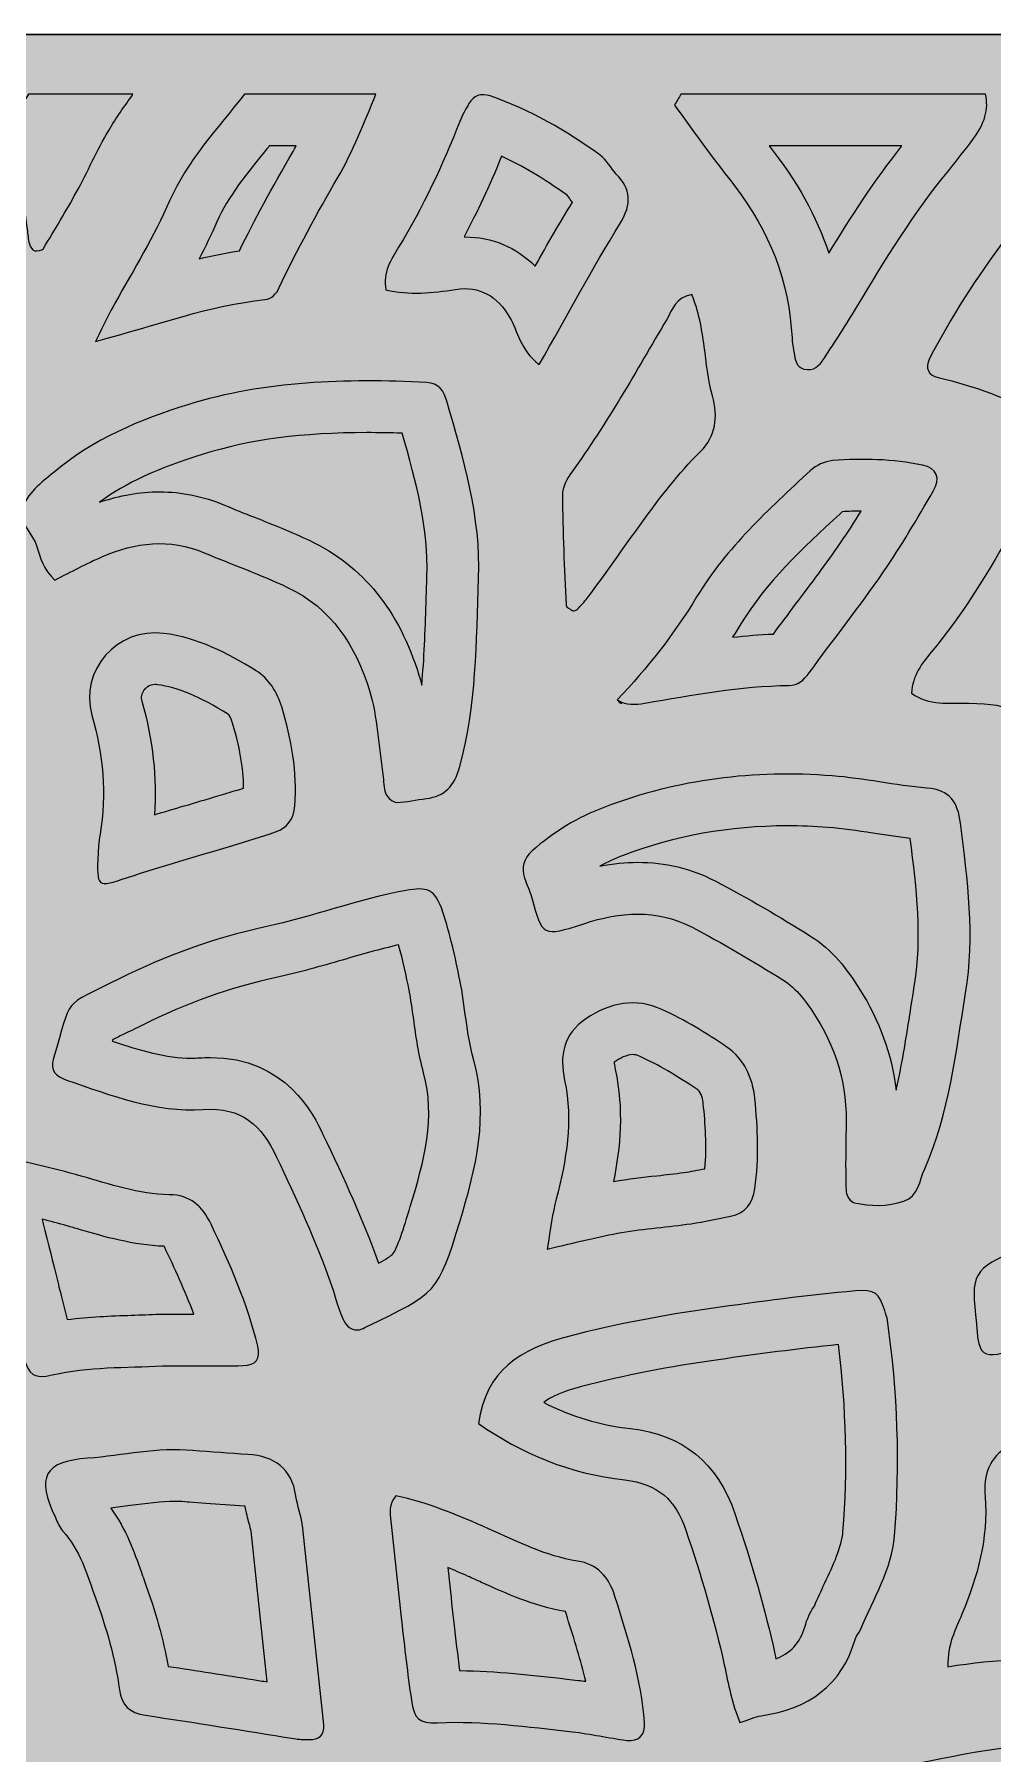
# Model space of a CAD drawing. Extents: x 140 to 2861, y -2860 to -140.
# Drawn here: x 2243 to 2539, y -671 to -140 of the extents above; entities that cross this region are included whole.
import ezdxf

# ---------------------------------------------------------------- set-up
doc = ezdxf.new("R2010")
doc.units = 0
doc.header["$MEASUREMENT"] = 0
doc.layers.add('Layer 1', color=7, linetype='Continuous')

# ---------------------------------------------------------------- blocks, each defined once
blk = doc.blocks.new('block 3')
at = {"layer": 'Layer 1', "lineweight": 0}
blk.add_lwpolyline([(140.32, -139.6), (140.32, -2859.85), (2860.58, -2859.85), (2860.58, -139.6), (140.32, -139.6)], dxfattribs=at)
for points, knots in [([(2299, -197.51), (2302.42, -189.71), (2308.26, -182.56), (2314.44, -175), (2314.68, -174.7), (2314.93, -174.4), (2315.18, -174.1), (2315.18, -174.1), (2323.48, -174.1), (2323.48, -174.1), (2323.17, -174.66), (2322.86, -175.22), (2322.54, -175.77), (2315.9, -187.2), (2310.56, -197.09), (2305.96, -206.48), (2301.73, -207.13), (2297.58, -207.99), (2293.47, -208.98), (2295.41, -205.27), (2297.28, -201.46), (2299, -197.51)], [0, 0, 0, 0, 1, 1, 1, 2, 2, 2, 3, 3, 3, 4, 4, 4, 5, 5, 5, 6, 6, 6, 7, 7, 7, 7]), ([(2488.12, -207.26), (2484.36, -195.85), (2478.25, -184.88), (2469.7, -174.1), (2469.7, -174.1), (2510.72, -174.1), (2510.72, -174.1), (2502.25, -184.78), (2494.9, -196.13), (2488.12, -207.26)], [0, 0, 0, 0, 1, 1, 1, 2, 2, 2, 3, 3, 3, 3]), ([(2407.27, -189.35), (2407.39, -189.52), (2407.53, -189.71), (2407.65, -189.87), (2408, -190.34), (2408.4, -190.89), (2408.87, -191.48), (2404.9, -198.01), (2401.14, -204.54), (2397.36, -211.24), (2391.48, -205.36), (2384.02, -202.22), (2375.67, -202.22), (2375.67, -202.22), (2375.37, -202.22), (2375.37, -202.22), (2379.38, -194.66), (2383.19, -186.48), (2386.99, -177.29), (2393.43, -180.28), (2400.04, -184.22), (2407.27, -189.35)], [0, 0, 0, 0, 1, 1, 1, 2, 2, 2, 3, 3, 3, 4, 4, 4, 5, 5, 5, 6, 6, 6, 7, 7, 7, 7]), ([(2363.9, -307.15), (2363.79, -309.92), (2363.71, -312.7), (2363.62, -315.47), (2363.35, -324.17), (2363.09, -332.61), (2362.28, -340.81), (2362.03, -339.79), (2361.74, -338.77), (2361.43, -337.75), (2355.36, -317.84), (2344.01, -303.83), (2327.7, -296.11), (2321.96, -293.39), (2316.19, -291.11), (2310.62, -288.91), (2307.38, -287.62), (2304.31, -286.41), (2301.28, -285.13), (2294.84, -282.41), (2288.1, -281.03), (2281.25, -281.03), (2275.13, -281.03), (2269.01, -282.09), (2262.69, -284.25), (2270.79, -278.34), (2280.88, -273.67), (2294.69, -269.39), (2309.35, -264.84), (2325.46, -262.73), (2345.37, -262.73), (2348.83, -262.73), (2352.43, -262.79), (2356.25, -262.92), (2360.64, -278.11), (2364.44, -292.6), (2363.9, -307.15)], [0, 0, 0, 0, 1, 1, 1, 2, 2, 2, 3, 3, 3, 4, 4, 4, 5, 5, 5, 6, 6, 6, 7, 7, 7, 8, 8, 8, 9, 9, 9, 10, 10, 10, 11, 11, 11, 12, 12, 12, 12]), ([(2491.58, -287.8), (2491.58, -287.8), (2492.2, -287.21), (2492.2, -287.21), (2494.22, -287.08), (2496.2, -287.01), (2498.12, -287), (2496.05, -290.36), (2493.96, -293.63), (2491.76, -296.81), (2487.36, -303.17), (2482.75, -309.31), (2477.87, -315.8), (2475.61, -318.81), (2473.29, -321.9), (2470.99, -325.02), (2466.72, -325.17), (2462.52, -325.52), (2458.37, -325.98), (2459.25, -324.61), (2460.11, -323.23), (2460.95, -321.84), (2468.68, -309.1), (2479.8, -298.75), (2491.58, -287.8)], [0, 0, 0, 0, 1, 1, 1, 2, 2, 2, 3, 3, 3, 4, 4, 4, 5, 5, 5, 6, 6, 6, 7, 7, 7, 8, 8, 8, 8]), ([(2275.77, -345.75), (2275.42, -344.53), (2275.64, -343.38), (2276.41, -342.36), (2276.8, -341.84), (2277.94, -340.63), (2279.9, -340.63), (2280.12, -340.63), (2280.34, -340.64), (2280.58, -340.67), (2286.84, -341.48), (2293.62, -344.31), (2302.55, -349.86), (2302.75, -350.06), (2303.29, -350.82), (2303.73, -352.24), (2306, -359.64), (2307.16, -366.35), (2307.24, -372.63), (2305.57, -373.16), (2303.86, -373.67), (2302.1, -374.19), (2301.14, -374.48), (2300.19, -374.77), (2299.23, -375.06), (2295.79, -376.1), (2292.33, -377.12), (2288.88, -378.14), (2285.84, -379.03), (2282.77, -379.93), (2279.68, -380.87), (2280.51, -369.54), (2279.22, -357.97), (2275.77, -345.75)], [0, 0, 0, 0, 1, 1, 1, 2, 2, 2, 3, 3, 3, 4, 4, 4, 5, 5, 5, 6, 6, 6, 7, 7, 7, 8, 8, 8, 9, 9, 9, 10, 10, 10, 11, 11, 11, 11]), ([(2501.69, -386.58), (2505.45, -387.15), (2509.3, -387.74), (2513.28, -388.19), (2515.29, -403.97), (2517.03, -418.92), (2514.63, -433.39), (2514.11, -436.5), (2513.63, -439.61), (2513.14, -442.73), (2511.89, -450.77), (2510.68, -458.56), (2508.93, -466.01), (2507.55, -454.9), (2503.78, -444.45), (2497.65, -434.79), (2493.85, -428.8), (2489.36, -422.65), (2482.29, -418.28), (2473.09, -412.59), (2463.17, -406.6), (2452.97, -401.33), (2445.58, -397.51), (2437.54, -395.58), (2429.07, -395.58), (2425.27, -395.58), (2421.39, -395.96), (2417.38, -396.73), (2419.65, -395.49), (2422.04, -394.4), (2424.57, -393.44), (2440.48, -387.38), (2457.53, -384.31), (2475.25, -384.31), (2479.4, -384.31), (2483.66, -384.47), (2487.91, -384.8), (2492.32, -385.15), (2496.87, -385.84), (2501.69, -386.58)], [0, 0, 0, 0, 1, 1, 1, 2, 2, 2, 3, 3, 3, 4, 4, 4, 5, 5, 5, 6, 6, 6, 7, 7, 7, 8, 8, 8, 9, 9, 9, 10, 10, 10, 11, 11, 11, 12, 12, 12, 13, 13, 13, 13]), ([(2266.78, -450.41), (2267.77, -449.91), (2269.04, -449.29), (2270.21, -448.72), (2271.85, -447.93), (2273.74, -447.02), (2275.94, -445.91), (2289.49, -439.13), (2303.03, -434.32), (2317.33, -431.2), (2324.35, -429.66), (2331.13, -427.7), (2337.69, -425.8), (2343.7, -424.06), (2349.45, -422.39), (2355.16, -421.1), (2356.49, -425.93), (2357.53, -430.81), (2358.39, -435.14), (2358.95, -437.94), (2359.36, -440.93), (2359.8, -444.1), (2360.53, -449.43), (2361.29, -454.95), (2362.89, -460.71), (2366.63, -474.19), (2363.07, -487.93), (2358.76, -502.01), (2356.7, -508.71), (2354.76, -515.04), (2353.39, -516.59), (2352.74, -517.33), (2351.16, -518.31), (2348.93, -519.49), (2344.12, -505.94), (2338.3, -493.42), (2331.77, -479.69), (2328.97, -473.81), (2320.45, -455.91), (2296.92, -455.91), (2295.83, -455.91), (2294.71, -455.95), (2293.58, -456.03), (2292.77, -456.08), (2291.94, -456.11), (2291.11, -456.11), (2283.37, -456.11), (2275.21, -453.76), (2266.65, -450.86), (2266.69, -450.7), (2266.73, -450.55), (2266.78, -450.41)], [0, 0, 0, 0, 1, 1, 1, 2, 2, 2, 3, 3, 3, 4, 4, 4, 5, 5, 5, 6, 6, 6, 7, 7, 7, 8, 8, 8, 9, 9, 9, 10, 10, 10, 11, 11, 11, 12, 12, 12, 13, 13, 13, 14, 14, 14, 15, 15, 15, 16, 16, 16, 17, 17, 17, 17]), ([(2422.1, -459.63), (2421.85, -458.48), (2421.8, -457.75), (2421.81, -457.36), (2421.86, -457.32), (2421.92, -457.28), (2421.99, -457.23), (2423.47, -456.23), (2425.64, -455.04), (2427.52, -455.04), (2427.98, -455.04), (2428.73, -455.1), (2429.85, -455.62), (2435.29, -458.11), (2441.09, -461.48), (2447.59, -465.93), (2448.86, -466.79), (2449.23, -469.19), (2449.32, -470.18), (2449.94, -476.31), (2450.44, -483.33), (2449.84, -490.3), (2447.59, -490.76), (2445.42, -491.18), (2443.34, -491.47), (2440.63, -491.85), (2437.88, -492.16), (2434.97, -492.48), (2430.63, -492.96), (2426.15, -493.46), (2421.56, -494.24), (2423.7, -483.73), (2424.77, -471.99), (2422.1, -459.63)], [0, 0, 0, 0, 1, 1, 1, 2, 2, 2, 3, 3, 3, 4, 4, 4, 5, 5, 5, 6, 6, 6, 7, 7, 7, 8, 8, 8, 9, 9, 9, 10, 10, 10, 11, 11, 11, 11]), ([(2282.75, -514.42), (2285.92, -521.04), (2289.11, -528), (2291.8, -535.24), (2291.8, -535.24), (2289.43, -535.24), (2289.43, -535.24), (2287, -535.23), (2284.56, -535.23), (2282.13, -535.23), (2281.81, -535.23), (2281.5, -535.24), (2281.19, -535.25), (2278.38, -535.42), (2275.54, -535.51), (2272.53, -535.61), (2266.09, -535.83), (2259.5, -536.05), (2252.69, -536.98), (2251.83, -533.69), (2251.01, -530.35), (2250.17, -526.89), (2249.64, -524.72), (2249.11, -522.55), (2248.56, -520.39), (2248.56, -520.39), (2245.64, -508.77), (2244.93, -505.91), (2247.52, -506.56), (2250.08, -507.24), (2252.61, -507.95), (2253.88, -508.32), (2255.16, -508.69), (2256.43, -509.07), (2264.23, -511.35), (2273.02, -513.93), (2282.69, -514.3), (2282.71, -514.34), (2282.73, -514.38), (2282.75, -514.42)], [0, 0, 0, 0, 1, 1, 1, 2, 2, 2, 3, 3, 3, 4, 4, 4, 5, 5, 5, 6, 6, 6, 7, 7, 7, 8, 8, 8, 9, 9, 9, 10, 10, 10, 11, 11, 11, 12, 12, 12, 13, 13, 13, 13]), ([(2454, -549.36), (2465.9, -547.68), (2478.46, -545.95), (2491.12, -544.68), (2493.54, -564.34), (2494.01, -583.78), (2492.5, -602.53), (2492.12, -607.21), (2489.55, -612.72), (2486.82, -618.54), (2485.77, -620.78), (2484.69, -623.09), (2483.66, -625.51), (2482.86, -626.68), (2481.71, -628.58), (2480.97, -631.15), (2479.62, -635.88), (2477.36, -639.61), (2471.77, -641.87), (2471.66, -641.34), (2471.55, -640.82), (2471.44, -640.3), (2468.46, -626.76), (2464.41, -612.55), (2459.06, -596.86), (2453.74, -581.26), (2442.89, -572.44), (2426.83, -570.64), (2417.45, -569.59), (2408.59, -566.94), (2400.02, -562.59), (2402.32, -560.78), (2405.93, -559.15), (2411.7, -557.65), (2424.94, -554.21), (2438.77, -551.5), (2454, -549.36)], [0, 0, 0, 0, 1, 1, 1, 2, 2, 2, 3, 3, 3, 4, 4, 4, 5, 5, 5, 6, 6, 6, 7, 7, 7, 8, 8, 8, 9, 9, 9, 10, 10, 10, 11, 11, 11, 12, 12, 12, 12]), ([(2309.53, -602.36), (2311.25, -617.89), (2312.91, -633.56), (2314.52, -648.97), (2313.08, -648.74), (2311.63, -648.51), (2310.19, -648.28), (2301.6, -646.9), (2292.76, -645.48), (2283.92, -644.17), (2282.41, -635.84), (2280.01, -627.24), (2276.49, -617.53), (2276.17, -616.62), (2275.85, -615.72), (2275.53, -614.81), (2273.46, -608.93), (2270.96, -601.83), (2266.16, -595.23), (2268.2, -594.99), (2270.2, -594.73), (2272.16, -594.47), (2277.11, -593.81), (2281.79, -593.19), (2286.12, -593.19), (2287.49, -593.19), (2288.73, -593.25), (2289.94, -593.37), (2290.1, -593.39), (2290.26, -593.41), (2290.42, -593.42), (2290.42, -593.42), (2295.56, -593.79), (2295.56, -593.79), (2299.53, -594.08), (2303.5, -594.36), (2307.46, -594.64), (2307.55, -594.64), (2307.62, -594.65), (2307.7, -594.65), (2308.05, -596.71), (2308.54, -598.51), (2308.95, -600), (2309.17, -600.82), (2309.48, -601.96), (2309.53, -602.36)], [0, 0, 0, 0, 1, 1, 1, 2, 2, 2, 3, 3, 3, 4, 4, 4, 5, 5, 5, 6, 6, 6, 7, 7, 7, 8, 8, 8, 9, 9, 9, 10, 10, 10, 11, 11, 11, 12, 12, 12, 13, 13, 13, 14, 14, 14, 15, 15, 15, 15]), ([(2407.31, -629.12), (2409.43, -635.85), (2411.47, -642.37), (2412.98, -648.8), (2412.22, -648.69), (2411.45, -648.59), (2410.67, -648.51), (2410.67, -648.51), (2407.12, -648.09), (2407.12, -648.09), (2396.43, -646.85), (2385.38, -645.57), (2373.98, -645.48), (2373.35, -640.66), (2372.8, -635.78), (2372.22, -630.71), (2372.22, -630.71), (2371.94, -628.21), (2371.94, -628.21), (2371.41, -623.55), (2370.88, -618.74), (2370.32, -613.6), (2372.3, -614.44), (2374.35, -615.34), (2376.47, -616.27), (2377.92, -616.91), (2379.36, -617.56), (2380.8, -618.22), (2388.34, -621.63), (2396.83, -625.49), (2406.71, -627.21), (2406.72, -627.25), (2407.31, -629.12), (2407.31, -629.12)], [0, 0, 0, 0, 1, 1, 1, 2, 2, 2, 3, 3, 3, 4, 4, 4, 5, 5, 5, 6, 6, 6, 7, 7, 7, 8, 8, 8, 9, 9, 9, 10, 10, 10, 11, 11, 11, 11])]:
    blk.add_open_spline(points, degree=3, knots=knots, dxfattribs=at)
blk = doc.blocks.new('block 5')
at = {"layer": 'Layer 1', "lineweight": 0}
blk.add_lwpolyline([(140.32, -139.6), (140.32, -2859.85), (2860.58, -2859.85), (2860.58, -139.6), (140.32, -139.6)], dxfattribs=at)
for points, knots in [([(2240.7, -158.1), (2240.7, -158.1), (2273.02, -158.1), (2273.02, -158.1), (2270.47, -161.8), (2267.78, -165.41), (2265.53, -169.28), (2261.9, -175.51), (2258.97, -182.13), (2255.51, -188.46), (2252.3, -194.33), (2248.85, -200.07), (2245.35, -205.77), (2244.98, -206.38), (2243.45, -206.73), (2242.66, -206.5), (2241.95, -206.3), (2241.25, -205.22), (2241.02, -204.39), (2240.6, -202.91), (2240.58, -201.33), (2240.33, -199.8), (2239.34, -193.69), (2239.16, -187.27), (2237.1, -181.54), (2233.94, -172.74), (2236.51, -165.41), (2240.7, -158.1)], [0, 0, 0, 0, 1, 1, 1, 2, 2, 2, 3, 3, 3, 4, 4, 4, 5, 5, 5, 6, 6, 6, 7, 7, 7, 8, 8, 8, 9, 9, 9, 9]), ([(2284.35, -191.1), (2289.82, -178.59), (2299.2, -168.7), (2307.51, -158.1), (2307.51, -158.1), (2348.14, -158.1), (2348.14, -158.1), (2344.48, -166.8), (2341.08, -175.69), (2336.37, -183.8), (2329.9, -194.95), (2323.74, -206.21), (2318.24, -217.85), (2317.29, -219.87), (2316.06, -221.37), (2313.8, -221.6), (2296.79, -223.33), (2280.81, -229.45), (2261.44, -234.52), (2264.27, -228.94), (2265.78, -225.67), (2267.54, -222.55), (2273.38, -212.19), (2279.55, -202.05), (2284.35, -191.1)], [0, 0, 0, 0, 1, 1, 1, 2, 2, 2, 3, 3, 3, 4, 4, 4, 5, 5, 5, 6, 6, 6, 7, 7, 7, 8, 8, 8, 8]), ([(2355.15, -205.4), (2362.72, -193.01), (2368.76, -179.94), (2374.1, -166.5), (2374.86, -164.59), (2375.84, -162.75), (2376.9, -160.98), (2378.4, -158.49), (2380.51, -157.65), (2383.43, -158.64), (2395.79, -162.84), (2406.89, -169.38), (2417.42, -176.94), (2419.44, -178.39), (2420.68, -180.9), (2422.44, -182.77), (2426.91, -187.52), (2427.36, -191.94), (2423.69, -197.91), (2415.06, -211.93), (2407.26, -226.46), (2398.61, -241.69), (2392.59, -236.97), (2392.03, -231.42), (2389.45, -227.03), (2385.64, -220.54), (2380.26, -217.28), (2372.74, -218.45), (2365.56, -219.58), (2358.44, -220.25), (2351.2, -218.57), (2350.15, -213.27), (2352.89, -209.11), (2355.15, -205.4)], [0, 0, 0, 0, 1, 1, 1, 2, 2, 2, 3, 3, 3, 4, 4, 4, 5, 5, 5, 6, 6, 6, 7, 7, 7, 8, 8, 8, 9, 9, 9, 10, 10, 10, 11, 11, 11, 11]), ([(2442.42, -158.1), (2442.42, -158.1), (2536.52, -158.1), (2536.52, -158.1), (2537.72, -162.8), (2536.17, -167.31), (2532.81, -171.84), (2530.35, -175.16), (2527.81, -178.44), (2525.19, -181.64), (2514.33, -194.89), (2505.41, -209.42), (2496.67, -224.09), (2493.5, -229.42), (2490.05, -234.58), (2486.67, -239.78), (2485.22, -242.02), (2483.45, -243.87), (2480.4, -243.06), (2477.89, -242.4), (2477.76, -240.07), (2477.39, -238.14), (2476.9, -235.61), (2476.7, -233.01), (2476.51, -230.44), (2475.24, -212.76), (2467.98, -197.65), (2457.09, -183.95), (2451.31, -176.68), (2446, -169.04), (2440.41, -161.47), (2441.08, -160.34), (2441.75, -159.22), (2442.42, -158.1)], [0, 0, 0, 0, 1, 1, 1, 2, 2, 2, 3, 3, 3, 4, 4, 4, 5, 5, 5, 6, 6, 6, 7, 7, 7, 8, 8, 8, 9, 9, 9, 10, 10, 10, 11, 11, 11, 11]), ([(2559.79, -179.3), (2561.79, -175.41), (2565.28, -174.5), (2569.02, -175.81), (2578.28, -179.05), (2587.62, -182.21), (2596.58, -186.19), (2611.31, -192.74), (2624.59, -201.73), (2636.78, -212.28), (2637.89, -213.24), (2638.61, -214.67), (2639.65, -216.06), (2639.07, -217.53), (2638.82, -219.14), (2637.94, -220.24), (2624.09, -237.68), (2610.34, -255.2), (2596.16, -272.37), (2590.66, -279.03), (2590.11, -278.76), (2583.47, -274.53), (2564.19, -262.24), (2544.54, -250.84), (2521.91, -245.7), (2518.98, -245.04), (2517.72, -242.81), (2519.26, -239.84), (2525.92, -226.93), (2533.79, -214.77), (2542.45, -203.13), (2548.31, -195.24), (2555.25, -188.15), (2559.79, -179.3)], [0, 0, 0, 0, 1, 1, 1, 2, 2, 2, 3, 3, 3, 4, 4, 4, 5, 5, 5, 6, 6, 6, 7, 7, 7, 8, 8, 8, 9, 9, 9, 10, 10, 10, 11, 11, 11, 11]), ([(2445.75, -220.06), (2447.95, -225.13), (2448.84, -230.58), (2449.61, -236.09), (2450.32, -241.19), (2450.78, -246.39), (2452.15, -251.33), (2453.97, -257.92), (2453.15, -263.89), (2448.43, -268.6), (2434.8, -282.2), (2425.1, -298.78), (2413.44, -313.88), (2412.51, -315.08), (2411.48, -316.22), (2410.41, -317.31), (2410.08, -317.64), (2409.31, -317.96), (2409, -317.8), (2408.19, -317.37), (2406.92, -316.7), (2406.89, -316.08), (2406.38, -304.74), (2405.86, -293.39), (2405.79, -282.04), (2405.77, -279.69), (2407.16, -277.02), (2408.61, -275.02), (2419.51, -259.92), (2428.62, -243.74), (2438.01, -227.71), (2439.69, -224.83), (2440.84, -220.89), (2445.75, -220.06)], [0, 0, 0, 0, 1, 1, 1, 2, 2, 2, 3, 3, 3, 4, 4, 4, 5, 5, 5, 6, 6, 6, 7, 7, 7, 8, 8, 8, 9, 9, 9, 10, 10, 10, 11, 11, 11, 11]), ([(2379.89, -307.75), (2379.15, -327.35), (2379.32, -347.05), (2373.93, -366.25), (2372.32, -371.97), (2369.54, -375.16), (2363.73, -375.86), (2360.66, -376.23), (2357.62, -377.04), (2354.56, -377.06), (2353.41, -377.07), (2351.71, -375.64), (2351.23, -374.47), (2350.48, -372.62), (2350.57, -370.44), (2350.27, -368.4), (2348.97, -359.72), (2348.66, -350.73), (2346.13, -342.42), (2341.96, -328.76), (2334.38, -316.97), (2320.85, -310.57), (2312.45, -306.59), (2303.63, -303.5), (2295.05, -299.87), (2284.29, -295.32), (2273.77, -296.61), (2263.43, -301.11), (2258.7, -303.17), (2254.15, -305.67), (2248.85, -308.3), (2245.34, -304.9), (2244.36, -301.4), (2243.35, -297.94), (2242.2, -294), (2237.9, -290.94), (2238.86, -286.66), (2240.04, -281.4), (2244.73, -278.25), (2248.64, -274.95), (2260.73, -264.75), (2275.1, -258.72), (2289.95, -254.11), (2314.01, -246.65), (2338.84, -245.99), (2363.79, -247.22), (2367.66, -247.41), (2369.13, -249.9), (2370.03, -252.99), (2375.24, -270.9), (2380.59, -288.84), (2379.89, -307.75)], [0, 0, 0, 0, 1, 1, 1, 2, 2, 2, 3, 3, 3, 4, 4, 4, 5, 5, 5, 6, 6, 6, 7, 7, 7, 8, 8, 8, 9, 9, 9, 10, 10, 10, 11, 11, 11, 12, 12, 12, 13, 13, 13, 14, 14, 14, 15, 15, 15, 16, 16, 16, 17, 17, 17, 17]), ([(2520.4, -280.86), (2515.39, -289.3), (2510.5, -297.85), (2504.92, -305.91), (2497.59, -316.5), (2489.61, -326.63), (2482.01, -337.04), (2480.39, -339.26), (2478.65, -340.91), (2475.79, -340.92), (2460.72, -340.96), (2446.01, -343.92), (2431.23, -346.37), (2428.38, -346.84), (2425.48, -347.07), (2422.88, -345.48), (2422.84, -345.43), (2422.8, -345.37), (2422.75, -345.31), (2431.98, -335.61), (2440.33, -325), (2447.27, -313.54), (2456.57, -298.22), (2469.54, -286.46), (2482.38, -274.5), (2484.15, -272.85), (2486.88, -271.58), (2489.27, -271.39), (2498.56, -270.63), (2507.89, -270.9), (2517.06, -272.76), (2521.49, -273.65), (2522.8, -276.83), (2520.4, -280.86)], [0, 0, 0, 0, 1, 1, 1, 2, 2, 2, 3, 3, 3, 4, 4, 4, 5, 5, 5, 6, 6, 6, 7, 7, 7, 8, 8, 8, 9, 9, 9, 10, 10, 10, 11, 11, 11, 11]), ([(2589.4, -331.44), (2579.49, -345.18), (2569.21, -358.56), (2558.16, -371.15), (2553.34, -369.05), (2553.62, -365.01), (2552.51, -361.85), (2547.84, -348.49), (2545.33, -346.64), (2531.4, -346.41), (2525.34, -346.31), (2519.04, -347.14), (2513.68, -343.31), (2513.94, -337.86), (2517, -333.93), (2519.76, -330.64), (2529.11, -319.51), (2536.5, -307.19), (2543.76, -294.72), (2544.8, -292.94), (2545.98, -291.21), (2547.31, -289.65), (2549.18, -287.47), (2551.49, -286.91), (2554.18, -288.29), (2565.78, -294.24), (2576.12, -301.91), (2585.28, -311.12), (2587.4, -313.25), (2588.53, -316.35), (2590.28, -318.89), (2593.36, -323.36), (2592.62, -326.99), (2589.4, -331.44)], [0, 0, 0, 0, 1, 1, 1, 2, 2, 2, 3, 3, 3, 4, 4, 4, 5, 5, 5, 6, 6, 6, 7, 7, 7, 8, 8, 8, 9, 9, 9, 10, 10, 10, 11, 11, 11, 11]), ([(2260.37, -350.1), (2256.46, -336.25), (2268.12, -322.93), (2282.62, -324.8), (2292.9, -326.13), (2302.31, -330.87), (2311.09, -336.33), (2315.04, -338.79), (2317.64, -343.03), (2319.02, -347.54), (2322.07, -357.46), (2323.81, -367.59), (2323.07, -378.07), (2322.78, -382.25), (2320.8, -384.87), (2317.11, -386.2), (2312.76, -387.76), (2308.3, -389.02), (2303.88, -390.37), (2293.03, -393.66), (2282.08, -396.67), (2271.34, -400.28), (2261.89, -403.45), (2261.76, -403.6), (2262.24, -392.74), (2262.32, -391.98), (2262.41, -389.38), (2262.85, -386.85), (2264.98, -374.39), (2263.81, -362.3), (2260.37, -350.1)], [0, 0, 0, 0, 1, 1, 1, 2, 2, 2, 3, 3, 3, 4, 4, 4, 5, 5, 5, 6, 6, 6, 7, 7, 7, 8, 8, 8, 9, 9, 9, 10, 10, 10, 10]), ([(2424.15, -346.39), (2423.95, -346.36), (2423.69, -346.4), (2423.57, -346.29), (2423.33, -346.06), (2423.13, -345.79), (2422.92, -345.53), (2423.33, -345.82), (2423.74, -346.11), (2424.15, -346.39)], [0, 0, 0, 0, 1, 1, 1, 2, 2, 2, 3, 3, 3, 3]), ([(2489.15, -368.85), (2498.95, -369.61), (2508.64, -371.8), (2518.44, -372.62), (2525.61, -373.22), (2527.97, -376.93), (2528.81, -383.49), (2531.05, -400.97), (2533.34, -418.39), (2530.41, -436.01), (2527.36, -454.38), (2525.45, -473.03), (2517.76, -490.3), (2516.13, -493.97), (2515.87, -498.82), (2511.28, -500.35), (2506.31, -502.01), (2501.05, -501.97), (2495.95, -500.84), (2494.89, -500.61), (2493.54, -498.68), (2493.48, -497.48), (2493.22, -491.8), (2493.37, -486.09), (2493.37, -480.4), (2494.27, -467.06), (2491.37, -454.74), (2484.15, -443.37), (2481.32, -438.91), (2478.3, -434.63), (2473.87, -431.89), (2464.62, -426.17), (2455.28, -420.53), (2445.63, -415.55), (2434.88, -409.99), (2423.65, -410.85), (2412.37, -414.56), (2399.65, -418.74), (2399.62, -418.57), (2396.19, -406.27), (2395.64, -404.29), (2394.73, -402.41), (2394.07, -400.45), (2392.97, -397.17), (2393.78, -394.39), (2396.38, -392.07), (2403.03, -386.14), (2410.54, -381.66), (2418.87, -378.49), (2441.56, -369.85), (2465.07, -366.98), (2489.15, -368.85)], [0, 0, 0, 0, 1, 1, 1, 2, 2, 2, 3, 3, 3, 4, 4, 4, 5, 5, 5, 6, 6, 6, 7, 7, 7, 8, 8, 8, 9, 9, 9, 10, 10, 10, 11, 11, 11, 12, 12, 12, 13, 13, 13, 14, 14, 14, 15, 15, 15, 16, 16, 16, 17, 17, 17, 17]), ([(2374.05, -506.69), (2367.28, -528.81), (2367.03, -528.74), (2345.16, -539.15), (2343.83, -539.79), (2342.59, -540.95), (2339.7, -539.33), (2336.94, -536.42), (2336.05, -531.15), (2334.41, -526.42), (2329.66, -512.71), (2323.54, -499.63), (2317.32, -486.56), (2312.77, -477), (2306.95, -471.16), (2294.66, -471.99), (2280.14, -472.97), (2266.23, -467.66), (2252.54, -462.9), (2249.28, -461.76), (2247.27, -460.21), (2248.5, -456.15), (2254.36, -436.68), (2250.57, -440.72), (2268.78, -431.61), (2283.07, -424.46), (2298.04, -419.03), (2313.91, -415.57), (2328.48, -412.38), (2342.56, -407.01), (2357.36, -404.32), (2363.8, -403.15), (2366.36, -403.47), (2368.82, -410.98), (2371.07, -417.82), (2372.66, -424.92), (2374.08, -432), (2375.71, -440.1), (2376.1, -448.5), (2378.3, -456.43), (2383.14, -473.84), (2379.07, -490.33), (2374.05, -506.69)], [0, 0, 0, 0, 1, 1, 1, 2, 2, 2, 3, 3, 3, 4, 4, 4, 5, 5, 5, 6, 6, 6, 7, 7, 7, 8, 8, 8, 9, 9, 9, 10, 10, 10, 11, 11, 11, 12, 12, 12, 13, 13, 13, 14, 14, 14, 14]), ([(2406.46, -463.01), (2404.82, -455.4), (2406.01, -448.69), (2413.06, -443.95), (2420.45, -438.98), (2428.43, -437.36), (2436.53, -441.08), (2443.54, -444.29), (2450.24, -448.36), (2456.62, -452.71), (2461.96, -456.37), (2464.61, -462.28), (2465.25, -468.59), (2466.17, -477.83), (2466.62, -487.12), (2465.23, -496.41), (2464.53, -501.08), (2462.37, -504.04), (2457.74, -505), (2453.69, -505.83), (2449.65, -506.74), (2445.56, -507.32), (2438.42, -508.32), (2431.19, -508.82), (2424.08, -510.04), (2417.05, -511.26), (2410.12, -513.1), (2401.03, -515.15), (2402.19, -508.62), (2402.68, -504.07), (2403.84, -499.68), (2407.02, -487.6), (2409.16, -475.51), (2406.46, -463.01)], [0, 0, 0, 0, 1, 1, 1, 2, 2, 2, 3, 3, 3, 4, 4, 4, 5, 5, 5, 6, 6, 6, 7, 7, 7, 8, 8, 8, 9, 9, 9, 10, 10, 10, 11, 11, 11, 11]), ([(2256.98, -492.57), (2265.96, -495.12), (2274.83, -498.16), (2284.24, -498.34), (2290.87, -498.46), (2294.46, -501.82), (2297.18, -507.5), (2303.02, -519.69), (2308.38, -532.02), (2311.62, -545.18), (2312.59, -549.07), (2311, -551.15), (2307.01, -551.2), (2298.71, -551.3), (2290.42, -551.23), (2282.12, -551.23), (2270.78, -551.89), (2259.33, -551.48), (2248.1, -554.04), (2242.51, -555.31), (2240.93, -554.28), (2239.22, -548.37), (2236.91, -540.41), (2235.06, -532.32), (2233.04, -524.28), (2230.27, -513.23), (2227.47, -502.19), (2224.81, -491.11), (2223.86, -487.13), (2225.64, -485.21), (2229.81, -486.1), (2238.92, -488.03), (2248.04, -490.02), (2256.98, -492.57)], [0, 0, 0, 0, 1, 1, 1, 2, 2, 2, 3, 3, 3, 4, 4, 4, 5, 5, 5, 6, 6, 6, 7, 7, 7, 8, 8, 8, 9, 9, 9, 10, 10, 10, 11, 11, 11, 11]), ([(2642.69, -635.66), (2639.2, -642.42), (2634.6, -644.48), (2627.7, -643.36), (2626.67, -643.19), (2625.63, -643.16), (2624.6, -643.03), (2618.38, -642.26), (2617.47, -641.07), (2618.19, -635.24), (2619.14, -627.52), (2620.28, -619.82), (2620.82, -612.07), (2622.16, -592.64), (2616.08, -576.4), (2599.73, -564.76), (2596.35, -562.36), (2593.02, -559.83), (2589.95, -557.06), (2577.34, -545.68), (2562.57, -543.12), (2546.39, -546.15), (2544.36, -546.53), (2542.39, -547.26), (2540.35, -547.62), (2536.35, -548.34), (2534.83, -547.14), (2534.19, -542.88), (2533.96, -541.35), (2533.92, -539.78), (2533.75, -538.24), (2531.95, -522.6), (2532.44, -521.5), (2547.04, -515.08), (2557.59, -510.43), (2568.9, -508.64), (2580.3, -507.62), (2608.74, -505.07), (2636.06, -510.28), (2662.78, -519.72), (2666.22, -520.94), (2667.82, -522.95), (2667.81, -526.49), (2667.79, -532.71), (2667.8, -538.93), (2667.8, -545.16), (2666.9, -577.4), (2657.38, -607.19), (2642.69, -635.66)], [0, 0, 0, 0, 1, 1, 1, 2, 2, 2, 3, 3, 3, 4, 4, 4, 5, 5, 5, 6, 6, 6, 7, 7, 7, 8, 8, 8, 9, 9, 9, 10, 10, 10, 11, 11, 11, 12, 12, 12, 13, 13, 13, 14, 14, 14, 15, 15, 15, 16, 16, 16, 16]), ([(2407.68, -542.16), (2422.26, -538.38), (2436.85, -535.61), (2451.77, -533.51), (2466.63, -531.42), (2481.47, -529.41), (2496.41, -528.11), (2502.43, -527.58), (2503.67, -528.65), (2505.4, -534.19), (2505.71, -535.18), (2506.12, -536.15), (2506.26, -537.17), (2509.38, -559.31), (2510.24, -581.59), (2508.44, -603.81), (2507.61, -614.11), (2501.86, -623.33), (2497.91, -632.88), (2497.52, -633.83), (2496.63, -634.6), (2496.35, -635.56), (2492.15, -650.24), (2481.75, -657.29), (2467.25, -659.46), (2465.28, -659.75), (2463.4, -660.65), (2460.66, -661.54), (2458.06, -655.56), (2457.1, -649.59), (2455.81, -643.74), (2452.69, -629.59), (2448.59, -615.74), (2443.91, -602.02), (2440.72, -592.64), (2435.26, -587.68), (2425.05, -586.54), (2407.9, -584.62), (2393, -578.25), (2379.88, -569.13), (2381.99, -552.65), (2392.84, -546.02), (2407.68, -542.16)], [0, 0, 0, 0, 1, 1, 1, 2, 2, 2, 3, 3, 3, 4, 4, 4, 5, 5, 5, 6, 6, 6, 7, 7, 7, 8, 8, 8, 9, 9, 9, 10, 10, 10, 11, 11, 11, 12, 12, 12, 13, 13, 13, 14, 14, 14, 14]), ([(2536.43, -591.8), (2535.9, -584.99), (2537.65, -579.52), (2543.8, -576.02), (2550.25, -572.35), (2556.99, -569.36), (2564.41, -572.84), (2573.89, -577.29), (2581.79, -584.07), (2589.07, -591.46), (2592.01, -594.44), (2593.29, -598.73), (2593.49, -602.9), (2594.03, -613.8), (2593.49, -624.61), (2589.73, -635.08), (2588.31, -639.02), (2585.84, -641.15), (2581.88, -641.47), (2577.24, -641.84), (2572.56, -642.18), (2567.91, -642.04), (2553.97, -641.61), (2540.07, -641.78), (2524.9, -644.28), (2524.75, -637.36), (2527.31, -632.77), (2529.27, -628.06), (2534.1, -616.43), (2537.44, -604.51), (2536.43, -591.8)], [0, 0, 0, 0, 1, 1, 1, 2, 2, 2, 3, 3, 3, 4, 4, 4, 5, 5, 5, 6, 6, 6, 7, 7, 7, 8, 8, 8, 9, 9, 9, 10, 10, 10, 10]), ([(2327.4, -666.82), (2325.85, -666.81), (2324.29, -666.72), (2322.76, -666.48), (2307.46, -664.08), (2292.19, -661.52), (2276.86, -659.3), (2271.95, -658.59), (2269.55, -656.16), (2268.88, -651.43), (2267.52, -641.66), (2264.81, -632.25), (2261.45, -622.97), (2258.81, -615.67), (2256.67, -608.2), (2251.28, -602.25), (2250.27, -601.14), (2249.73, -599.58), (2249.06, -598.19), (2243.08, -585.72), (2245.5, -580.79), (2259.09, -579.83), (2269.91, -579.07), (2280.6, -576.34), (2291.57, -577.46), (2297.23, -577.86), (2302.89, -578.29), (2308.55, -578.67), (2316.74, -579.23), (2322.15, -582.88), (2323.4, -591.52), (2323.85, -594.58), (2325.09, -597.54), (2325.43, -600.6), (2327.71, -621.13), (2329.85, -641.68), (2332, -662.24), (2332.34, -665.53), (2330.42, -666.84), (2327.4, -666.82)], [0, 0, 0, 0, 1, 1, 1, 2, 2, 2, 3, 3, 3, 4, 4, 4, 5, 5, 5, 6, 6, 6, 7, 7, 7, 8, 8, 8, 9, 9, 9, 10, 10, 10, 11, 11, 11, 12, 12, 12, 13, 13, 13, 13]), ([(2425.64, -667.05), (2420.02, -666.31), (2414.47, -665.05), (2408.85, -664.4), (2395.02, -662.81), (2381.21, -661), (2367.2, -661.59), (2361.39, -661.84), (2359.98, -660.44), (2359.1, -654.59), (2357.88, -646.43), (2356.98, -638.22), (2356.04, -630.02), (2354.87, -619.77), (2353.78, -609.52), (2352.73, -599.26), (2352.46, -596.73), (2352.01, -594.09), (2354.26, -591.45), (2364.09, -593.44), (2373.55, -597.5), (2382.92, -601.63), (2391.88, -605.57), (2400.53, -610.09), (2410.41, -611.61), (2416.51, -612.54), (2420.08, -616.39), (2422.01, -622.54), (2426.04, -635.36), (2430.2, -648.11), (2431.16, -661.62), (2431.43, -665.36), (2429.26, -667.53), (2425.64, -667.05)], [0, 0, 0, 0, 1, 1, 1, 2, 2, 2, 3, 3, 3, 4, 4, 4, 5, 5, 5, 6, 6, 6, 7, 7, 7, 8, 8, 8, 9, 9, 9, 10, 10, 10, 11, 11, 11, 11]), ([(2567.8, -669.3), (2570.83, -669.76), (2574.09, -669.86), (2577.07, -669.27), (2591.09, -666.51), (2604.93, -669.42), (2618.84, -670.15), (2621.66, -670.3), (2623.61, -671.54), (2624.3, -674.57), (2625.21, -678.62), (2626.19, -682.59), (2625.76, -686.83), (2624.05, -703.3), (2622.49, -719.78), (2620.84, -736.26), (2619.39, -750.76), (2611.29, -762.42), (2603.75, -774.07), (2591.91, -792.37), (2591.57, -792.15), (2569.61, -795.9), (2567.62, -796.24), (2565.64, -796.55), (2563.72, -796.86), (2561.17, -792.14), (2561.83, -787.4), (2561.55, -782.87), (2560.54, -766.83), (2557.9, -751.06), (2554.84, -735.31), (2553.06, -726.18), (2548.71, -720.65), (2539.15, -718.6), (2523.67, -715.28), (2511.07, -705.75), (2497.85, -697.7), (2496.12, -696.64), (2495.14, -694.4), (2496.4, -692.25), (2499.01, -687.8), (2501.71, -683.38), (2504.53, -679.06), (2506.36, -676.26), (2509.43, -675.2), (2512.49, -674.68), (2530.79, -671.56), (2548.89, -666.42), (2567.8, -669.3)], [0, 0, 0, 0, 1, 1, 1, 2, 2, 2, 3, 3, 3, 4, 4, 4, 5, 5, 5, 6, 6, 6, 7, 7, 7, 8, 8, 8, 9, 9, 9, 10, 10, 10, 11, 11, 11, 12, 12, 12, 13, 13, 13, 14, 14, 14, 15, 15, 15, 16, 16, 16, 16])]:
    blk.add_open_spline(points, degree=3, knots=knots, dxfattribs=at)
blk = doc.blocks.new('block 4')
at = {"layer": 'Layer 1'}
blk.add_blockref('block 5', (0, 0), dxfattribs=at)
blk = doc.blocks.new('block 2')
at = {"layer": 'Layer 1', "true_color": 0xf9a21a}
h = blk.add_hatch(color=40, dxfattribs=at)
h.dxf.hatch_style = 2
h.paths.add_polyline_path([(2860.58, -139.6), (2860.58, -2859.85), (140.32, -2859.85), (140.32, -139.6)])
at = {"layer": 'Layer 1', "lineweight": 0}
blk.add_lwpolyline([(2860.58, -139.6), (2860.58, -2859.85), (140.32, -2859.85), (140.32, -139.6), (2860.58, -139.6)], dxfattribs=at)
at = {"layer": 'Layer 1'}
for name in ['block 3', 'block 4']:
    blk.add_blockref(name, (0, 0), dxfattribs=at)

msp = doc.modelspace()

# ---------------------------------------------------------------- block references
at = {"layer": 'Layer 1'}
msp.add_blockref('block 2', (0, 0), dxfattribs=at)

doc.saveas('drawing.dxf')
